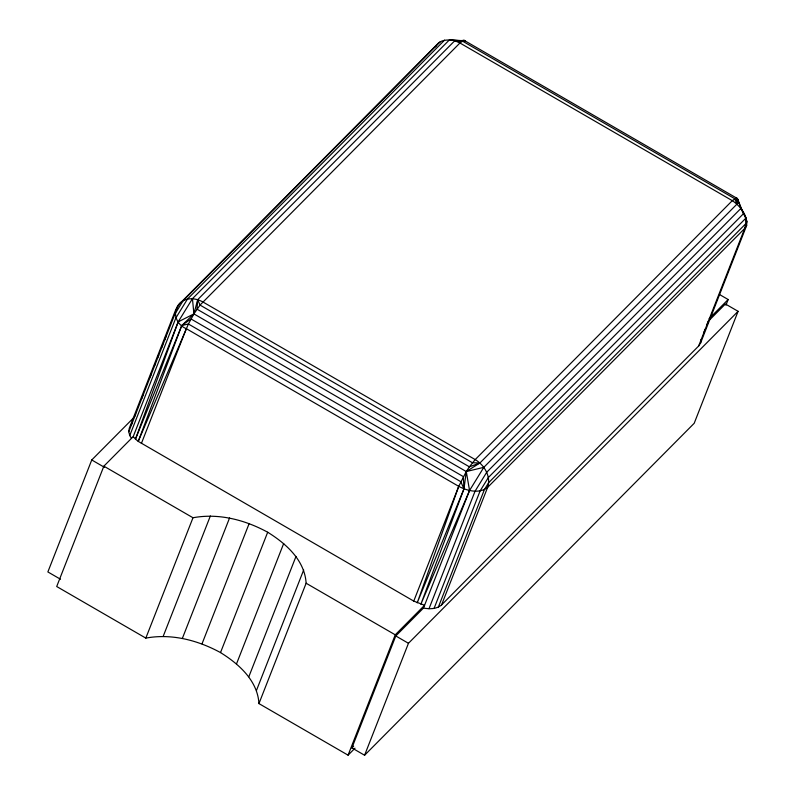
<?xml version="1.0" encoding="UTF-8"?>
<svg xmlns="http://www.w3.org/2000/svg" width="795" height="795" viewBox="0 0 795 795"><rect width="100%" height="100%" fill="white"/><g stroke="black" fill="none" stroke-linecap="round" stroke-linejoin="round"><path stroke-width="1.19" d="M413.758 601.1L138.241 441.384L188.405 324.002L193.91 313.896L200.042 305.081L459.937 43L464.002 40.267L737.372 198.531L740.93 208.399L483.817 467.341L469.557 490.505L420.853 604.26L463.982 488.846L466.277 471.554L469.378 466.824L475.201 459.59L732.304 200.658L736.369 197.925L737.372 198.531L737.005 204.077L479.892 463.008L466.277 471.554L458.735 486.341L413.758 601.1L424.58 605.263L395.244 634.817L348.071 755.17L258.951 703.595C257.59 680.59 238.838 663.954 220.513 652.586C197.905 640.243 171.531 633.327 145.823 638.107L56.703 586.521L103.867 466.168L133.212 436.614L178.179 321.856L192.45 298.682L449.553 39.75L465.005 40.873L464.002 40.267C454.919 42.006 443.749 36.361 436.703 44.818L179.6 303.76L175.337 310.686L129.267 428.237L128.78 431.745L129.754 435.551L131.523 438.452M708.971 320.544L725.418 303.988L738.088 311.322L694.204 423.278L364.587 755.25L351.917 747.916L395.791 635.96L423.487 608.066C429.578 609.179 436.624 609.258 441.553 604.945L698.656 346.004L700.574 343.052L701.061 339.554M440.191 41.867L183.079 300.808C171.104 307.705 174.185 323.853 186.358 328.693L458.735 486.341L417.206 602.858L463.982 488.846L463.346 476.612L190.979 318.954L181.777 325.503L138.241 441.384L135.488 439.088L181.777 325.503L193.91 313.896L197.687 299.665L454.79 40.724L459.937 43L732.304 200.658C740.215 205.955 747.886 215.524 746.644 225.492L700.574 343.052M133.719 417.703L91.753 459.967L47.869 571.933L60.539 579.267M131.175 425.285L132.527 421.827M134.335 417.216L135.697 413.768M141.56 398.782L142.921 395.324M150.146 376.88L151.497 373.421M154.21 366.505L155.562 363.057M157.37 358.446L158.732 354.987M161.435 348.071L162.796 344.613M164.595 340.002L165.956 336.543M176.341 310.04L177.245 307.735M128.78 431.745L174.85 314.184L183.079 300.808C189.29 297.39 196.862 298.602 202.834 301.931L475.201 459.59C484.443 465.065 491.28 476.612 487.623 487.385L441.553 604.945M129.754 435.551L175.824 317.99L187.461 299.079L444.574 40.138M141.391 443.451L186.358 328.693M145.823 638.107L192.986 517.754C218.695 512.974 245.069 519.88 267.686 532.233C286.011 543.601 304.763 560.227 306.125 583.232L258.951 703.595M163.194 636.328L210.357 515.975M182.403 638.296L229.566 517.943M202.01 643.851L249.173 523.498M220.513 652.586L267.686 532.233M236.532 663.835L283.696 543.482M248.835 676.744L296.008 556.391M256.507 690.338L303.67 569.985M364.587 755.25L408.461 643.294L738.088 311.322M423.487 608.066L469.557 490.505L466.277 471.554L193.91 313.896L192.45 298.682M428.992 608.761L475.062 491.201L486.709 472.29L743.812 213.348L747.131 221.994M434.06 608.443L480.13 490.893L488.368 477.517L745.471 218.575L745.78 223.723L744.726 228.443L698.656 346.004M438.343 607.142L484.413 489.581L488.677 482.664L745.78 223.723L746.644 225.492L744.726 228.443L487.623 487.385C479.286 494.003 467.311 490.932 458.735 486.341M703.764 332.638L705.125 329.18M706.924 324.569L708.285 321.11M725.915 305.26L728.16 299.526L719.574 294.557M435.531 46.806L436.703 44.818M709.17 318.646L728.16 299.526M351.917 747.916L353.646 746.167M348.071 755.17L355.007 748.194M193.91 313.896L178.179 321.856L135.488 439.088L133.212 436.614M466.277 471.554L483.817 467.341M181.777 325.503L188.405 324.002L460.772 481.661L463.982 488.846M465.005 40.873L454.79 40.724L462.273 40.992L734.64 198.651L737.005 204.077L736.369 197.925M103.867 466.168L192.986 517.754M306.125 583.232L395.244 634.817M91.753 459.967L104.423 467.301M395.791 635.96L408.461 643.294M743.792 214.322L746.157 218.188M740.93 208.399L743.315 213.338M737.581 200.429L737.372 198.531L743.335 213.199M737.372 198.531L738.396 202.944M197.687 299.665L197.001 309.166L469.378 466.824L479.892 463.008L472.419 462.74L200.042 305.081L197.687 299.665"/></g></svg>
